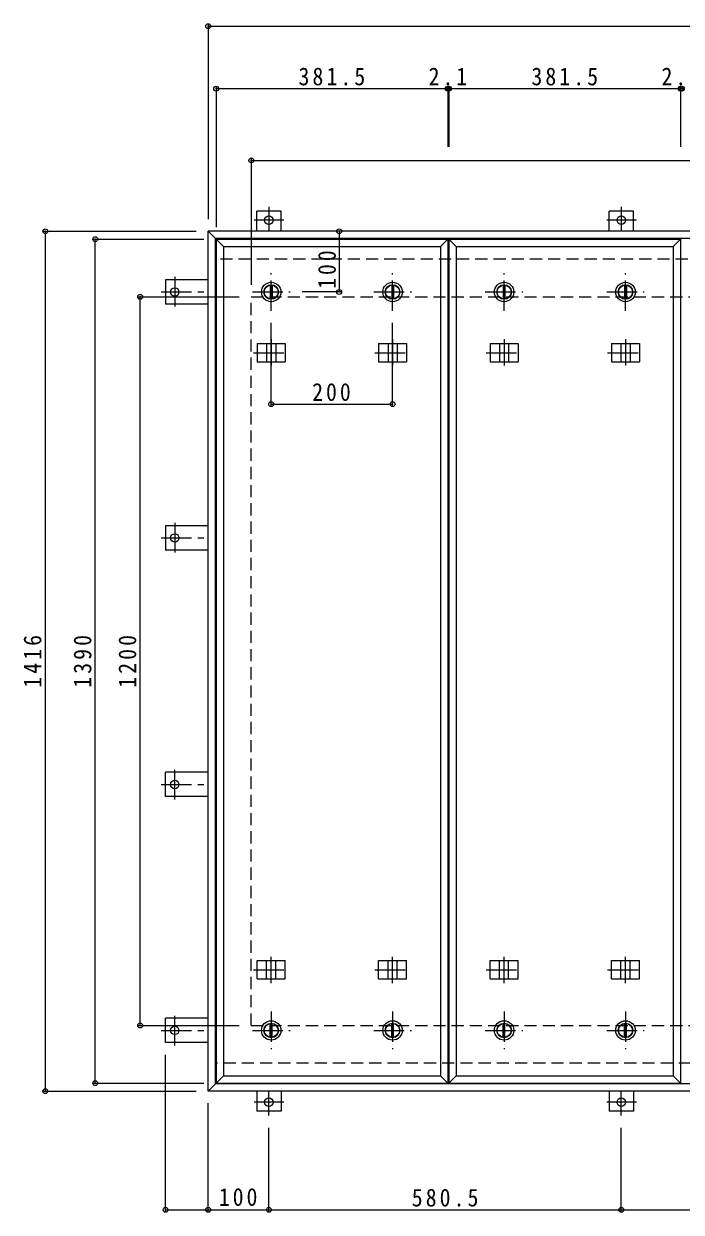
# Model space of a CAD drawing. Units: millimetres at full size, sheet at 1:10. Extents: x -2686 to 2781, y -1962 to 1908.
# Drawn here: x -2686 to -1603, y -427 to 1531 of the extents above; entities that cross this region are included whole.
import ezdxf

# ---------------------------------------------------------------- set-up
doc = ezdxf.new("R2010")
doc.units = ezdxf.units.MM
doc.header["$LTSCALE"] = 10
doc.header["$PDMODE"] = 32
doc.header["$PDSIZE"] = 8
doc.linetypes.add('CHAIN1', pattern=[8, 5, -1, 1, -1])
doc.linetypes.add('DASHED2', pattern=[3, 2, -1])
for name, color, linetype, lineweight in [('0-1_躯体', 2, 'DASHED2', 9), ('0-2_仕上', 4, 'Continuous', 9), ('0-3_建具', 4, 'Continuous', 9), ('0-C', 2, 'Continuous', 9), ('0-E', 3, 'Continuous', 9), ('0-F', 7, 'Continuous', 9)]:
    doc.layers.add(name, color=color, linetype=linetype, lineweight=lineweight)
doc.styles.add('ＭＳ ゴシック', font='')
doc.styles.get('ＭＳ ゴシック').set_extended_font_data('MS Gothic')

msp = doc.modelspace()

# ---------------------------------------------------------------- linework, layer by layer
at = {"layer": '0-1_躯体'}
for p, q in [((-452.35, 1142.92), (-2370.35, 1142.92)), ((-2311.35, 1080.92), (-511.35, 1080.92)), ((-2311.35, -119.08), (-2311.35, 1080.92)), ((-2311.35, -119.08), (-511.35, -119.08)), ((-836.97, -181.08), (-2370.35, -181.08))]:
    msp.add_line(p, q, dxfattribs=at)
at = {"layer": '0-2_仕上'}
for p, q in [((-2369.35, 1175.92), (-2369.35, -214.08)), ((-1987.85, 1175.92), (-1987.85, -214.08)), ((-1985.72, 1175.92), (-1985.72, -214.08)), ((-1604.22, 1175.92), (-1604.22, -214.08)), ((-2357.35, 1163.92), (-2357.35, -202.08)), ((-1999.85, 1163.92), (-1999.85, -202.08)), ((-1973.72, 1163.92), (-1973.72, -202.08)), ((-1616.22, 1163.92), (-1616.22, -202.08)), ((-2357.35, -202.08), (-2369.35, -214.08)), ((-2369.35, -214.08), (-1987.85, -214.08)), ((-2357.35, -202.08), (-1999.85, -202.08)), ((-1999.85, -202.08), (-1987.85, -214.08)), ((-1973.72, -202.08), (-1985.72, -214.08)), ((-1985.72, -214.08), (-1604.22, -214.08)), ((-1973.72, -202.08), (-1616.22, -202.08)), ((-1616.22, -202.08), (-1604.22, -214.08))]:
    msp.add_line(p, q, dxfattribs=at)
for points in [[(-2357.35, 1163.92), (-2369.35, 1175.92), (-1987.85, 1175.92)], [(-2357.35, 1163.92), (-1999.85, 1163.92), (-1987.85, 1175.92)], [(-1973.72, 1163.92), (-1985.72, 1175.92), (-1604.22, 1175.92)], [(-1973.72, 1163.92), (-1616.22, 1163.92), (-1604.22, 1175.92)]]:
    msp.add_lwpolyline(points, dxfattribs=at)
at = {"layer": '0-3_建具', "color": 2}
for p, q in [((-2382.35, 1188.92), (-2370.35, 1176.92)), ((-440.35, 1188.92), (-2382.35, 1188.92)), ((-2382.35, -227.08), (-2382.35, 1188.92)), ((-452.35, 1176.92), (-2370.35, 1176.92)), ((-2370.35, -215.08), (-2370.35, 1176.92)), ((-2382.35, -227.08), (-2370.35, -215.08)), ((-452.35, -215.08), (-2370.35, -215.08)), ((-440.35, -227.08), (-2382.35, -227.08))]:
    msp.add_line(p, q, dxfattribs=at)
at = {"layer": '0-3_建具'}
for p, q in [((-2301.69, 1003.92), (-2301.69, 973.92)), ((-2301.69, 1003.92), (-2255.51, 1003.92)), ((-2286.1, 1003.92), (-2286.1, 973.92)), ((-2271.1, 1003.92), (-2271.1, 973.92)), ((-2255.51, 1003.92), (-2255.51, 973.92)), ((-2101.69, 1003.92), (-2101.69, 973.92)), ((-2101.69, 1003.92), (-2055.51, 1003.92)), ((-2086.1, 1003.92), (-2086.1, 973.92)), ((-2071.1, 1003.92), (-2071.1, 973.92)), ((-2055.51, 1003.92), (-2055.51, 973.92)), ((-1918.06, 1003.92), (-1918.06, 973.92)), ((-1918.06, 1003.92), (-1871.88, 1003.92)), ((-1902.47, 1003.92), (-1902.47, 973.92)), ((-1887.47, 1003.92), (-1887.47, 973.92)), ((-1871.88, 1003.92), (-1871.88, 973.92)), ((-1718.06, 1003.92), (-1718.06, 973.92)), ((-1718.06, 1003.92), (-1671.88, 1003.92)), ((-1702.47, 1003.92), (-1702.47, 973.92)), ((-1687.47, 1003.92), (-1687.47, 973.92)), ((-1671.88, 1003.92), (-1671.88, 973.92)), ((-2301.69, 973.92), (-2255.51, 973.92)), ((-2101.69, 973.92), (-2055.51, 973.92)), ((-1918.06, 973.92), (-1871.88, 973.92)), ((-1718.06, 973.92), (-1671.88, 973.92)), ((-2301.69, -12.08), (-2255.51, -12.08)), ((-2301.69, -42.08), (-2301.69, -12.08)), ((-2286.1, -42.08), (-2286.1, -12.08)), ((-2271.1, -42.08), (-2271.1, -12.08)), ((-2255.51, -42.08), (-2255.51, -12.08)), ((-2101.69, -12.08), (-2055.51, -12.08)), ((-2101.69, -42.08), (-2101.69, -12.08)), ((-2086.1, -42.08), (-2086.1, -12.08)), ((-2071.1, -42.08), (-2071.1, -12.08)), ((-2055.51, -42.08), (-2055.51, -12.08)), ((-1918.06, -12.08), (-1871.88, -12.08)), ((-1918.06, -42.08), (-1918.06, -12.08)), ((-1902.47, -42.08), (-1902.47, -12.08)), ((-1887.47, -42.08), (-1887.47, -12.08)), ((-1871.88, -42.08), (-1871.88, -12.08)), ((-1718.06, -12.08), (-1671.88, -12.08)), ((-1718.06, -42.08), (-1718.06, -12.08)), ((-1702.47, -42.08), (-1702.47, -12.08)), ((-1687.47, -42.08), (-1687.47, -12.08)), ((-1671.88, -42.08), (-1671.88, -12.08)), ((-2301.69, -42.08), (-2255.51, -42.08)), ((-2101.69, -42.08), (-2055.51, -42.08)), ((-1918.06, -42.08), (-1871.88, -42.08)), ((-1718.06, -42.08), (-1671.88, -42.08))]:
    msp.add_line(p, q, dxfattribs=at)
at = {"layer": '0-3_建具', "linetype": 'CHAIN1'}
for p, q in [((-2278.6, 1011.04), (-2278.6, 967.8)), ((-2078.6, 1011.04), (-2078.6, 967.8)), ((-1894.97, 1011.04), (-1894.97, 967.8)), ((-1694.97, 1011.04), (-1694.97, 967.8)), ((-2308.01, 988.92), (-2249.19, 988.92)), ((-2108.01, 988.92), (-2049.19, 988.92)), ((-1924.38, 988.92), (-1865.56, 988.92)), ((-1724.38, 988.92), (-1665.56, 988.92)), ((-2278.6, -49.19), (-2278.6, -5.96)), ((-2078.6, -49.19), (-2078.6, -5.96)), ((-1894.97, -49.19), (-1894.97, -5.96)), ((-1694.97, -49.19), (-1694.97, -5.96)), ((-2308.01, -27.08), (-2249.19, -27.08)), ((-2108.01, -27.08), (-2049.19, -27.08)), ((-1924.38, -27.08), (-1865.56, -27.08)), ((-1724.38, -27.08), (-1665.56, -27.08))]:
    msp.add_line(p, q, dxfattribs=at)
at = {"layer": '0-C', "linetype": 'CHAIN1'}
for p, q in [((-2278.6, 1057.92), (-2278.6, 1119.92)), ((-2078.6, 1057.92), (-2078.6, 1119.92)), ((-1894.97, 1057.92), (-1894.97, 1119.92)), ((-1694.97, 1057.92), (-1694.97, 1119.92)), ((-2309.6, 1088.92), (-2247.6, 1088.92)), ((-2109.6, 1088.92), (-2047.6, 1088.92)), ((-1925.97, 1088.92), (-1863.97, 1088.92)), ((-1725.97, 1088.92), (-1663.97, 1088.92)), ((-2278.6, -96.08), (-2278.6, -158.08)), ((-2078.6, -96.08), (-2078.6, -158.08)), ((-1894.97, -96.08), (-1894.97, -158.08)), ((-1694.97, -96.08), (-1694.97, -158.08)), ((-2309.6, -127.08), (-2247.6, -127.08)), ((-2109.6, -127.08), (-2047.6, -127.08)), ((-1925.97, -127.08), (-1863.97, -127.08)), ((-1725.97, -127.08), (-1663.97, -127.08))]:
    msp.add_line(p, q, dxfattribs=at)
at = {"layer": '0-C'}
for p, q in [((-2280.1, 1100.33), (-2280.1, 1077.52)), ((-2277.1, 1100.33), (-2277.1, 1077.52)), ((-2080.1, 1100.33), (-2080.1, 1077.52)), ((-2077.1, 1100.33), (-2077.1, 1077.52)), ((-1896.47, 1100.33), (-1896.47, 1077.52)), ((-1893.47, 1100.33), (-1893.47, 1077.52)), ((-1696.47, 1100.33), (-1696.47, 1077.52)), ((-1693.47, 1100.33), (-1693.47, 1077.52)), ((-2280.1, -138.48), (-2280.1, -115.67)), ((-2277.1, -138.48), (-2277.1, -115.67)), ((-2080.1, -138.48), (-2080.1, -115.67)), ((-2077.1, -138.48), (-2077.1, -115.67)), ((-1896.47, -138.48), (-1896.47, -115.67)), ((-1893.47, -138.48), (-1893.47, -115.67)), ((-1696.47, -138.48), (-1696.47, -115.67)), ((-1693.47, -138.48), (-1693.47, -115.67))]:
    msp.add_line(p, q, dxfattribs=at)
for centre, radius in [((-2278.6, 1088.92), 16), ((-2278.6, 1088.92), 12), ((-2278.6, 1088.92), 11.5), ((-2078.6, 1088.92), 16), ((-2078.6, 1088.92), 12), ((-2078.6, 1088.92), 11.5), ((-1894.97, 1088.92), 16), ((-1894.97, 1088.92), 12), ((-1894.97, 1088.92), 11.5), ((-1694.97, 1088.92), 16), ((-1694.97, 1088.92), 12), ((-1694.97, 1088.92), 11.5), ((-2278.6, -127.08), 16), ((-2278.6, -127.08), 12), ((-2278.6, -127.08), 11.5), ((-2078.6, -127.08), 16), ((-2078.6, -127.08), 12), ((-2078.6, -127.08), 11.5), ((-1894.97, -127.08), 16), ((-1894.97, -127.08), 12), ((-1894.97, -127.08), 11.5), ((-1694.97, -127.08), 16), ((-1694.97, -127.08), 12), ((-1694.97, -127.08), 11.5)]:
    msp.add_circle(centre, radius, dxfattribs=at)
at = {"layer": '0-E'}
for p, q in [((-2302.35, 1188.92), (-2302.35, 1222.12)), ((-2262.35, 1222.12), (-2302.35, 1222.12)), ((-2262.35, 1188.92), (-2262.35, 1222.12)), ((-1681.85, 1222.12), (-1721.85, 1222.12)), ((-1721.85, 1188.92), (-1721.85, 1222.12)), ((-1681.85, 1188.92), (-1681.85, 1222.12)), ((-2382.35, 1108.92), (-2452.55, 1108.92)), ((-2452.55, 1108.92), (-2452.55, 1068.92)), ((-2382.35, 1068.92), (-2452.55, 1068.92)), ((-2452.55, 703.92), (-2452.55, 663.92)), ((-2382.35, 703.92), (-2452.55, 703.92)), ((-2382.35, 663.92), (-2452.55, 663.92)), ((-2452.55, 257.92), (-2452.55, 297.92)), ((-2382.35, 297.92), (-2452.55, 297.92)), ((-2382.35, 257.92), (-2452.55, 257.92)), ((-2452.55, -147.08), (-2452.55, -107.08)), ((-2382.35, -107.08), (-2452.55, -107.08)), ((-2382.35, -147.08), (-2452.55, -147.08)), ((-2302.35, -227.08), (-2302.35, -260.28)), ((-2262.35, -227.08), (-2262.35, -260.28)), ((-1721.85, -227.08), (-1721.85, -260.28)), ((-1681.85, -227.08), (-1681.85, -260.28)), ((-2262.35, -260.28), (-2302.35, -260.28)), ((-1681.85, -260.28), (-1721.85, -260.28))]:
    msp.add_line(p, q, dxfattribs=at)
at = {"layer": '0-E', "linetype": 'CHAIN1'}
for p, q in [((-2282.35, 1229.28), (-2282.35, 1189.12)), ((-1701.85, 1229.28), (-1701.85, 1189.12)), ((-2257.51, 1207.12), (-2306.39, 1207.12)), ((-1677.01, 1207.12), (-1725.9, 1207.12)), ((-2437.55, 1113.76), (-2437.55, 1064.88)), ((-2459.71, 1088.92), (-2382.35, 1088.92)), ((-2437.55, 708.76), (-2437.55, 659.88)), ((-2459.71, 683.92), (-2382.35, 683.92)), ((-2437.55, 253.08), (-2437.55, 301.97)), ((-2459.71, 277.92), (-2382.35, 277.92)), ((-2437.55, -151.92), (-2437.55, -103.03)), ((-2459.71, -127.08), (-2382.35, -127.08)), ((-2282.35, -267.43), (-2282.35, -227.28)), ((-1701.85, -267.43), (-1701.85, -227.28)), ((-2257.51, -245.28), (-2306.39, -245.28)), ((-1677.01, -245.28), (-1725.89, -245.28))]:
    msp.add_line(p, q, dxfattribs=at)
at = {"layer": '0-E'}
for centre in [(-2282.35, 1207.12), (-1701.85, 1207.12), (-2437.55, 1088.92), (-2437.55, 683.92), (-2437.55, 277.92), (-2437.55, -127.08), (-2282.35, -245.28), (-1701.85, -245.28)]:
    msp.add_circle(centre, 7, dxfattribs=at)
at = {"layer": '0-F'}
for p, q in [((-2382.35, 1529.64), (-2382.35, 1208.92)), ((-2382.35, 1526.64), (-440.35, 1526.64)), ((-2369.35, 1426.84), (-2369.35, 1195.92)), ((-2369.35, 1423.84), (-1987.85, 1423.84)), ((-1987.85, 1426.84), (-1987.85, 1328.16)), ((-1987.85, 1423.84), (-1985.72, 1423.84)), ((-1985.72, 1426.84), (-1985.72, 1328.16)), ((-1985.72, 1423.84), (-1604.22, 1423.84)), ((-1604.22, 1426.84), (-1604.22, 1328.16)), ((-1604.22, 1423.84), (-1602.1, 1423.84)), ((-2311.35, 1308.64), (-2311.35, 1100.92)), ((-2311.35, 1305.64), (-511.35, 1305.64)), ((-2653.72, 1188.92), (-2402.35, 1188.92)), ((-2650.72, 1188.92), (-2650.72, -227.08)), ((-2571.4, 1175.92), (-2389.35, 1175.92)), ((-2568.4, -214.08), (-2568.4, 1175.92)), ((-2166.71, 1188.92), (-2166.71, 1088.92)), ((-2497.47, 1080.92), (-2331.35, 1080.92)), ((-2494.47, -119.08), (-2494.47, 1080.92)), ((-2163.71, 1088.92), (-2227.6, 1088.92)), ((-2278.6, 901.17), (-2278.6, 1037.92)), ((-2078.6, 901.17), (-2078.6, 1037.92)), ((-2278.6, 904.17), (-2078.6, 904.17)), ((-2497.47, -119.08), (-2331.35, -119.08)), ((-2452.55, -425.53), (-2452.55, -167.08)), ((-2571.4, -214.08), (-2389.35, -214.08)), ((-2653.72, -227.08), (-2402.35, -227.08)), ((-2382.35, -425.53), (-2382.35, -247.08)), ((-2282.35, -425.53), (-2282.35, -287.43)), ((-1701.85, -425.53), (-1701.85, -287.43)), ((-2452.55, -422.53), (-2382.35, -422.53)), ((-2382.35, -422.53), (-2282.35, -422.53)), ((-2282.35, -422.53), (-1701.85, -422.53)), ((-1701.85, -422.53), (-1120.85, -422.53))]:
    msp.add_line(p, q, dxfattribs=at)
for p in [(-2382.35, 1526.64), (-2369.35, 1423.84), (-1987.85, 1423.84), (-1985.72, 1423.84), (-1604.22, 1423.84), (-1602.1, 1423.84), (-2311.35, 1305.64), (-2650.72, 1188.92), (-2568.4, 1175.92), (-2166.71, 1188.92), (-2494.47, 1080.92), (-2166.71, 1088.92), (-2278.6, 904.17), (-2078.6, 904.17), (-2494.47, -119.08), (-2568.4, -214.08), (-2650.72, -227.08), (-2452.55, -422.53), (-2382.35, -422.53), (-2282.35, -422.53), (-1701.85, -422.53)]:
    msp.add_point(p, dxfattribs=at)

# ---------------------------------------------------------------- texts
at = {"layer": '0-F', "color": 2, "char_height": 29.33, "attachment_point": 7, "style": 'ＭＳ ゴシック'}
for s, insert in [('\\T1.28;\\W0.9;381.5', (-2233.6, 1428.84)), ('\\T1.27;\\W0.9;2.1', (-2019.29, 1428.84)), ('\\T1.28;\\W0.9;381.5', (-1849.97, 1428.84)), ('\\T1.27;\\W0.9;2.1', (-1635.66, 1428.84)), ('\\T1.27;\\W0.9;200', (-2211.1, 909.17)), ('\\T1.27;\\W0.9;100', (-2364.85, -416.53)), ('\\T1.28;\\W0.9;580.5', (-2047.1, -417.53))]:
    msp.add_mtext(s, dxfattribs=dict(at, insert=insert))
at = {"layer": '0-F', "color": 2, "char_height": 29.33, "attachment_point": 7, "rotation": 90, "style": 'ＭＳ ゴシック'}
for s, insert in [('\\T1.27;\\W0.9;100', (-2171.71, 1094)), ('\\T1.28;\\W0.9;1416', (-2656.72, 437.17)), ('\\T1.28;\\W0.9;1390', (-2574.4, 437.17)), ('\\T1.28;\\W0.9;1200', (-2500.47, 437.17))]:
    msp.add_mtext(s, dxfattribs=dict(at, insert=insert))

doc.saveas('drawing.dxf')
